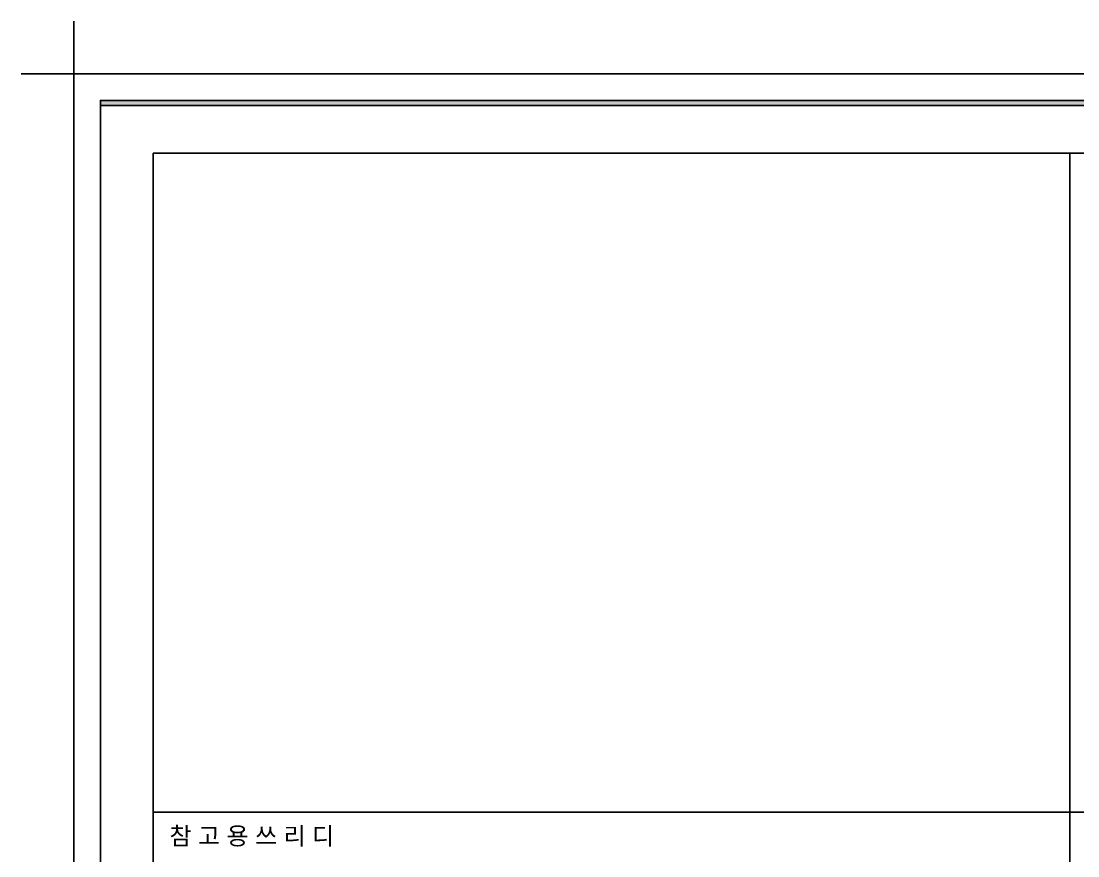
# Model space of a CAD drawing. Header units: millimetres. Extents: x -551172 to 232469, y -3435 to 261611.
# Drawn here: x 198511 to 204511, y 102324 to 107064 of the extents above; entities that cross this region are included whole.
import ezdxf
from ezdxf.enums import TextEntityAlignment as Align

# ---------------------------------------------------------------- set-up
doc = ezdxf.new("R2010")
doc.units = ezdxf.units.MM
doc.header["$LTSCALE"] = 10
doc.layers.get('DEFPOINTS').update_dxf_attribs({"color": 248})
for name, color, linetype in [('0-ELC TEXT', 7, 'Continuous'), ('0-SHEET', 7, 'Continuous'), ('F-SYM', 7, 'Continuous'), ('FORM(YOURNAME)-11', 1, 'Continuous')]:
    doc.layers.add(name, color=color, linetype=linetype)
doc.styles.add('YOURNAME', font='HY울릉도M.TTF')
doc.styles.add('코레일둥고', font='Korail_Round_Gothic_Medium.ttf')

# ---------------------------------------------------------------- blocks, each defined once
blk = doc.blocks.new('FORM-PLAN')
at = {"layer": 'FORM(YOURNAME)-11'}
h = blk.add_hatch(color=256, dxfattribs=at)
h.dxf.hatch_style = 1
h.paths.add_polyline_path([(-71444, 55115), (10556, 55115), (10556, 54915), (-71444, 54915)])
h.paths.add_polyline_path([(-71444, -2085), (10556, -2085), (10556, -2285), (-71444, -2285)])
at = {"layer": 'DEFPOINTS', "color": 1}
blk.add_lwpolyline([(-72444, 58115), (-72444, 56115), (-74444, 56115)], dxfattribs=at)
at = {"layer": 'DEFPOINTS', "color": 158}
for points in [[(-71444, -2285), (10556, -2285), (10556, 55115), (-71444, 55115)], [(-69444, 53115), (-64, 53115), (-64, 1215), (-69444, 1215)]]:
    blk.add_lwpolyline(points, close=True, dxfattribs=at)
at = {"layer": 'FORM(YOURNAME)-11', "color": 250}
blk.add_lwpolyline([(-72444, -3285), (11556, -3285), (11556, 56115), (-72444, 56115)], close=True, dxfattribs=at)
at = {"layer": 'FORM(YOURNAME)-11'}
blk.add_lwpolyline([(-71444, 55115), (10556, 55115), (10556, 54915), (-71444, 54915)], close=True, dxfattribs=at)
at = {"layer": 'FORM(YOURNAME)-11', "color": 3, "style": 'YOURNAME'}
for tag, height, p in [('1', 450, (9905, 18188)), ('2', 450, (9905, 17544)), ('3', 450, (9905, 16257)), ('4', 450, (9905, 14326)), ('5', 515, (9905, 12009)), ('6', 515, (9905, 9757)), ('7', 515, (9905, 7504)), ('8', 515, (9905, 5252)), ('9', 515, (9905, 2999)), ('10', 515, (5655, 811)), ('11', 515, (9905, 747)), ('12', 515, (5655, -1441)), ('13', 515, (9905, -1441))]:
    blk.add_attdef(tag, text='', height=height, dxfattribs=at).set_placement(p, align=Align.MIDDLE_RIGHT)

msp = doc.modelspace()

# ---------------------------------------------------------------- linework, layer by layer
at = {"layer": '0-SHEET'}
for p, q in [((204464.9, 98528.9), (204464.9, 106313.9)), ((209668.4, 102571.4), (199261.4, 102571.4))]:
    msp.add_line(p, q, dxfattribs=at)

# ---------------------------------------------------------------- block references
at = {"layer": 'F-SYM', "xscale": 0.15, "yscale": 0.15, "zscale": 0.15}
msp.add_blockref('FORM-PLAN', (209678.1, 98346.7), dxfattribs=at)

# ---------------------------------------------------------------- texts
at = {"layer": '0-ELC TEXT', "style": '코레일둥고'}
msp.add_text('참 고 용 쓰 리 디', height=100, dxfattribs=at).set_placement((199353.7, 102387.4))

doc.saveas('drawing.dxf')
